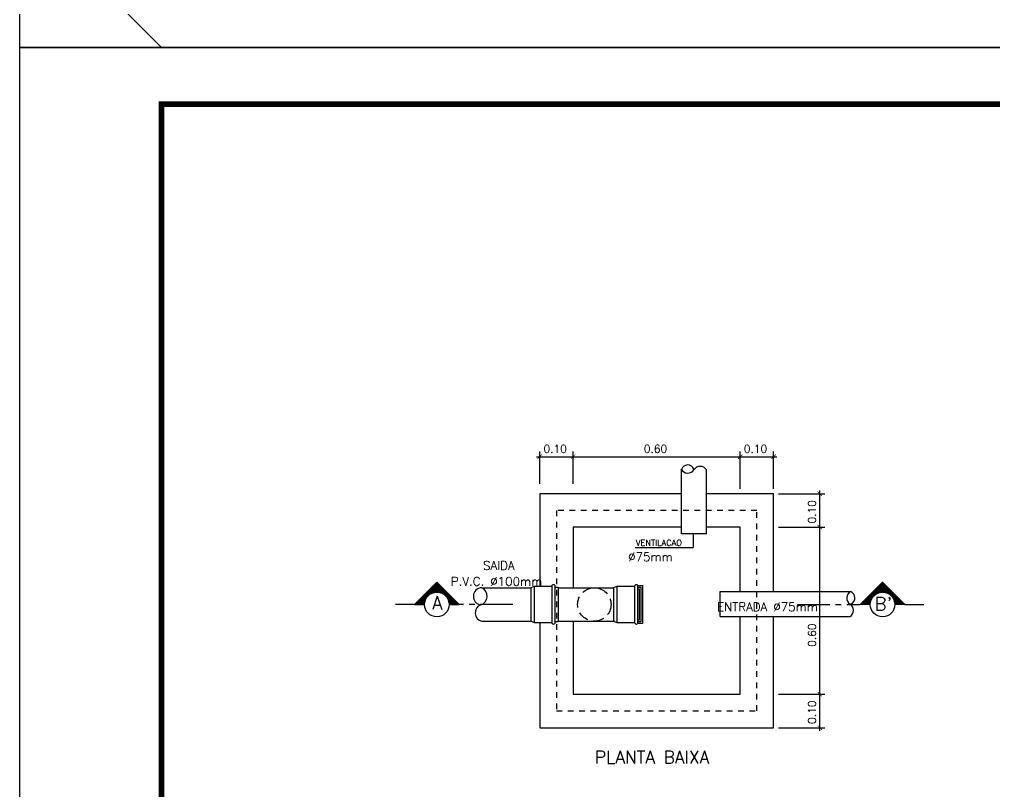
# Model space of a CAD drawing. Header units: millimetres. Extents: x 1573 to 2177, y 1587 to 1932.
# Drawn here: x 1884.45 to 1901.62, y 1859.24 to 1872.83 of the extents above; entities that cross this region are included whole.
import ezdxf
from ezdxf.enums import TextEntityAlignment as Align

# ---------------------------------------------------------------- set-up
doc = ezdxf.new("R2010")
doc.units = ezdxf.units.MM
doc.header["$LTSCALE"] = 0.03
doc.linetypes.add('CENTER2', pattern=[28.575, 19.05, -3.175, 3.175, -3.175])
doc.linetypes.add('HIDDEN', pattern=[9.525, 6.35, -3.175])
for name, color, linetype in [('A-LAYOUT', 7, 'Continuous'), ('DETALLHES_CAIXAS', 6, 'Continuous'), ("PRANCHA - PROJETU'S", 7, 'Continuous'), ('TXT_1', 2, 'Continuous'), ('TXT_2', 6, 'Continuous')]:
    doc.layers.add(name, color=color, linetype=linetype)
doc.styles.add('ADITIVOCAD', font='ROMANS.shx')
doc.styles.add('ROMANS', font='romans.shx', dxfattribs={"height": 0.1})

# ---------------------------------------------------------------- blocks, each defined once
blk = doc.blocks.new('ADFSGASDFG')
at = {"layer": "PRANCHA - PROJETU'S", "color": 1}
for p, q in [((360.678, 107.346), (276.578, 107.346)), ((276.578, 107.346), (276.578, 47.946)), ((279.078, 47.946), (276.578, 50.446)), ((276.578, 47.946), (360.678, 47.946))]:
    blk.add_line(p, q, dxfattribs=at)
at = {"layer": "PRANCHA - PROJETU'S", "color": 4, "const_width": 0.1}
blk.add_lwpolyline([(279.078, 106.346), (359.678, 106.346), (359.678, 48.946), (279.078, 48.946)], close=True, dxfattribs=at)
blk = doc.blocks.new('*X381')
at = {"color": 0}
for p, q in [((101.59, 65.457), (101.923, 65.79)), ((101.608, 65.457), (101.932, 65.781)), ((101.626, 65.457), (101.941, 65.772)), ((101.643, 65.457), (101.95, 65.763)), ((101.661, 65.457), (101.958, 65.755)), ((101.851, 65.627), (101.804, 65.674)), ((101.864, 65.632), (101.813, 65.683)), ((101.878, 65.636), (101.822, 65.692)), ((101.892, 65.639), (101.831, 65.701)), ((101.908, 65.641), (101.84, 65.709)), ((101.847, 65.626), (101.967, 65.746)), ((101.925, 65.641), (101.848, 65.718)), ((101.944, 65.64), (101.857, 65.727)), ((101.966, 65.636), (101.866, 65.736)), ((101.874, 65.635), (101.976, 65.737)), ((101.993, 65.627), (101.875, 65.745)), ((102.035, 65.602), (101.884, 65.754)), ((102.198, 65.457), (101.893, 65.762)), ((101.897, 65.64), (101.985, 65.728)), ((102.216, 65.457), (101.901, 65.771)), ((102.233, 65.457), (101.91, 65.78)), ((101.916, 65.641), (101.994, 65.719)), ((102.251, 65.457), (101.919, 65.789)), ((101.933, 65.641), (102.003, 65.71)), ((101.949, 65.639), (102.011, 65.702)), ((101.964, 65.636), (102.02, 65.693)), ((101.978, 65.633), (102.029, 65.684)), ((101.991, 65.628), (102.038, 65.675)), ((101.737, 65.458), (101.663, 65.533)), ((101.738, 65.475), (101.672, 65.541)), ((101.679, 65.457), (101.753, 65.531)), ((101.74, 65.49), (101.68, 65.55)), ((101.744, 65.505), (101.689, 65.559)), ((101.748, 65.518), (101.698, 65.568)), ((101.753, 65.531), (101.707, 65.577)), ((101.759, 65.543), (101.716, 65.586)), ((101.765, 65.554), (101.725, 65.594)), ((101.772, 65.565), (101.733, 65.603)), ((101.78, 65.575), (101.742, 65.612)), ((101.788, 65.584), (101.751, 65.621)), ((101.797, 65.593), (101.76, 65.63)), ((101.807, 65.601), (101.769, 65.639)), ((101.817, 65.609), (101.778, 65.648)), ((101.827, 65.615), (101.787, 65.656)), ((101.839, 65.622), (101.795, 65.665)), ((102.003, 65.622), (102.047, 65.666)), ((102.015, 65.616), (102.056, 65.657)), ((102.025, 65.609), (102.065, 65.649)), ((102.036, 65.602), (102.073, 65.64)), ((102.045, 65.594), (102.082, 65.631)), ((102.054, 65.585), (102.091, 65.622)), ((102.062, 65.576), (102.1, 65.613)), ((102.18, 65.457), (102.067, 65.571)), ((102.07, 65.566), (102.109, 65.604)), ((102.077, 65.555), (102.118, 65.595)), ((102.084, 65.544), (102.126, 65.587)), ((102.09, 65.532), (102.135, 65.578)), ((102.163, 65.457), (102.092, 65.528)), ((102.095, 65.52), (102.144, 65.569)), ((102.099, 65.506), (102.153, 65.56)), ((102.102, 65.492), (102.162, 65.551)), ((102.105, 65.477), (102.171, 65.542)), ((102.106, 65.46), (102.179, 65.534)), ((101.597, 65.457), (101.592, 65.462)), ((101.615, 65.457), (101.601, 65.471)), ((101.632, 65.457), (101.61, 65.48)), ((101.65, 65.457), (101.619, 65.488)), ((101.668, 65.457), (101.627, 65.497)), ((101.685, 65.457), (101.636, 65.506)), ((101.703, 65.457), (101.645, 65.515)), ((101.721, 65.457), (101.654, 65.524)), ((101.696, 65.457), (101.744, 65.504)), ((101.714, 65.457), (101.739, 65.482)), ((101.732, 65.457), (101.737, 65.463)), ((102.145, 65.457), (102.1, 65.502)), ((102.127, 65.457), (102.104, 65.48)), ((102.109, 65.457), (102.106, 65.461)), ((102.121, 65.457), (102.188, 65.525)), ((102.138, 65.457), (102.197, 65.516)), ((102.156, 65.457), (102.206, 65.507)), ((102.174, 65.457), (102.215, 65.498)), ((102.191, 65.457), (102.224, 65.489)), ((102.209, 65.457), (102.232, 65.481)), ((102.227, 65.457), (102.241, 65.472)), ((102.244, 65.457), (102.25, 65.463))]:
    blk.add_line(p, q, dxfattribs=at)

msp = doc.modelspace()

# ---------------------------------------------------------------- linework, layer by layer
at = {"layer": 'A-LAYOUT', "linetype": 'ByBlock'}
for p, q in [((1893.558, 1865.131), (1894.263, 1865.131)), ((1893.616, 1864.655), (1893.616, 1865.22)), ((1894.146, 1865.131), (1897.204, 1865.131)), ((1894.205, 1864.655), (1894.205, 1865.22)), ((1894.205, 1864.655), (1894.205, 1865.22)), ((1897.087, 1865.131), (1897.792, 1865.131)), ((1897.145, 1864.567), (1897.145, 1865.22)), ((1897.145, 1864.567), (1897.145, 1865.22)), ((1897.734, 1864.567), (1897.734, 1865.22)), ((1897.822, 1864.479), (1898.635, 1864.479)), ((1898.547, 1863.832), (1898.547, 1864.538)), ((1898.547, 1860.891), (1898.547, 1863.949)), ((1897.822, 1863.891), (1898.635, 1863.891)), ((1897.822, 1863.891), (1898.635, 1863.891)), ((1898.547, 1860.303), (1898.547, 1861.008)), ((1897.822, 1860.95), (1898.635, 1860.95)), ((1897.822, 1860.95), (1898.635, 1860.95)), ((1897.822, 1860.361), (1898.635, 1860.361))]:
    msp.add_line(p, q, dxfattribs=at)
at = {"layer": 'A-LAYOUT'}
for p, q in [((1893.616, 1865.131), (1894.205, 1865.131)), ((1896.11, 1863.772), (1896.11, 1864.91)), ((1896.551, 1863.772), (1896.551, 1864.91)), ((1896.551, 1863.772), (1896.11, 1863.772)), ((1896.319, 1863.772), (1896.319, 1863.532)), ((1895.296, 1863.532), (1896.319, 1863.532)), ((1893.516, 1862.848), (1893.516, 1862.212)), ((1894.974, 1862.848), (1894.974, 1862.212)), ((1896.795, 1862.758), (1899.089, 1862.758)), ((1896.795, 1862.317), (1896.795, 1862.758)), ((1896.795, 1862.317), (1899.089, 1862.317))]:
    msp.add_line(p, q, dxfattribs=at)
at = {"layer": 'A-LAYOUT', "linetype": 'HIDDEN', "ltscale": 0.5}
for p, q in [((1893.91, 1864.185), (1893.91, 1860.656)), ((1897.439, 1864.185), (1893.91, 1864.185)), ((1897.439, 1860.656), (1897.439, 1864.185)), ((1893.91, 1860.656), (1897.439, 1860.656))]:
    msp.add_line(p, q, dxfattribs=at)
at = {"layer": 'A-LAYOUT', "linetype": 'ByBlock', "const_width": 0.0115}
for points in [[(1893.655, 1865.17), (1893.578, 1865.093)], [(1894.243, 1865.17), (1894.166, 1865.093)], [(1894.166, 1865.093), (1894.243, 1865.17)], [(1897.107, 1865.093), (1897.184, 1865.17)], [(1897.184, 1865.17), (1897.107, 1865.093)], [(1897.695, 1865.093), (1897.772, 1865.17)], [(1898.585, 1864.441), (1898.509, 1864.517)], [(1898.585, 1863.852), (1898.509, 1863.929)], [(1898.509, 1863.929), (1898.585, 1863.852)], [(1898.509, 1860.988), (1898.585, 1860.911)], [(1898.585, 1860.911), (1898.509, 1860.988)], [(1898.509, 1860.4), (1898.585, 1860.323)]]:
    msp.add_lwpolyline(points, dxfattribs=at)
at = {"layer": 'A-LAYOUT'}
for points in [[(1892.594, 1862.824), (1893.456, 1862.824)], [(1893.828, 1862.848), (1893.516, 1862.848), (1893.456, 1862.824), (1893.456, 1862.236), (1893.516, 1862.212), (1893.828, 1862.212)], [(1893.886, 1862.836), (1893.939, 1862.836), (1893.939, 1862.224), (1893.886, 1862.224)], [(1893.939, 1862.824), (1894.914, 1862.824)], [(1895.286, 1862.848), (1894.974, 1862.848), (1894.914, 1862.824), (1894.914, 1862.236), (1894.974, 1862.212), (1895.286, 1862.212)], [(1895.344, 1862.865), (1895.427, 1862.865), (1895.427, 1862.195), (1895.344, 1862.195)], [(1895.344, 1862.836), (1895.397, 1862.836), (1895.397, 1862.224), (1895.344, 1862.224)], [(1895.344, 1862.807), (1895.368, 1862.807), (1895.368, 1862.254), (1895.344, 1862.254)], [(1892.594, 1862.236), (1893.456, 1862.236)], [(1893.939, 1862.236), (1894.938, 1862.236)]]:
    msp.add_lwpolyline(points, dxfattribs=at)
for points in [[(1893.854, 1862.184), (1893.86, 1862.184, 0.414214), (1893.886, 1862.211), (1893.886, 1862.851, 0.414214), (1893.86, 1862.878), (1893.854, 1862.878, 0.414214), (1893.828, 1862.851), (1893.828, 1862.211, 0.414214)], [(1895.312, 1862.184), (1895.318, 1862.184, 0.414214), (1895.344, 1862.211), (1895.344, 1862.851, 0.414214), (1895.318, 1862.878), (1895.312, 1862.878, 0.414214), (1895.286, 1862.851), (1895.286, 1862.211, 0.414214)]]:
    msp.add_lwpolyline(points, format="xyb", close=True, dxfattribs=at)
at = {"layer": 'A-LAYOUT', "linetype": 'HIDDEN'}
msp.add_circle((1894.577, 1862.53), 0.294, dxfattribs=at)
at = {"layer": 'A-LAYOUT'}
for centre, radius, start, end in [((1896.222, 1864.866), 0.119, 23.2479, 160.1992), ((1896.441, 1864.828), 0.132, 33.0699, 146.9301), ((1896.223, 1864.97), 0.128, 207.9019, 326.9301), ((1892.599, 1862.672), 0.153, 91.971, 261.4768), ((1892.523, 1862.676), 0.164, 288.8635, 64.5843), ((1899.149, 1862.645), 0.128, 117.9019, 236.9301), ((1899.046, 1862.646), 0.119, 293.2479, 70.1992), ((1892.624, 1862.381), 0.148, 108.8635, 258.1185), ((1899.007, 1862.427), 0.132, 303.0699, 56.9301)]:
    msp.add_arc(centre, radius, start, end, dxfattribs=at)
at = {"layer": 'DETALLHES_CAIXAS'}
for p, q in [((1896.11, 1864.479), (1893.616, 1864.479)), ((1893.616, 1864.479), (1893.616, 1862.848)), ((1897.734, 1864.479), (1896.551, 1864.479)), ((1897.734, 1862.758), (1897.734, 1864.479)), ((1894.205, 1863.891), (1894.205, 1862.824)), ((1896.11, 1863.891), (1894.205, 1863.891)), ((1897.145, 1863.891), (1896.551, 1863.891)), ((1897.145, 1862.758), (1897.145, 1863.891)), ((1893.616, 1862.212), (1893.616, 1860.361)), ((1894.205, 1862.236), (1894.205, 1860.95)), ((1897.145, 1860.95), (1897.145, 1862.317)), ((1897.734, 1860.361), (1897.734, 1862.317)), ((1894.205, 1860.95), (1897.145, 1860.95)), ((1893.616, 1860.361), (1897.734, 1860.361))]:
    msp.add_line(p, q, dxfattribs=at)
at = {"layer": 'TXT_1'}
for p, q in [((1891.411, 1862.529), (1891.804, 1862.922)), ((1891.804, 1862.922), (1892.197, 1862.529)), ((1899.652, 1862.922), (1899.259, 1862.529)), ((1891.411, 1862.529), (1891.587, 1862.529)), ((1892.021, 1862.529), (1892.197, 1862.529)), ((1899.436, 1862.529), (1899.259, 1862.529)), ((1900.046, 1862.529), (1899.869, 1862.529))]:
    msp.add_line(p, q, dxfattribs=at)
for centre in [(1891.804, 1862.529), (1899.652, 1862.529)]:
    msp.add_circle(centre, 0.217, dxfattribs=at)
at = {"layer": 'TXT_2', "linetype": 'CENTER2'}
for p, q in [((1891.411, 1862.529), (1891.076, 1862.529)), ((1893.142, 1862.529), (1892.197, 1862.529)), ((1898.153, 1862.529), (1899.259, 1862.529)), ((1900.046, 1862.529), (1900.38, 1862.529))]:
    msp.add_line(p, q, dxfattribs=at)

# ---------------------------------------------------------------- block references
at = {"layer": "PRANCHA - PROJETU'S", "color": 1}
for p in [(1607.877, 1824.388), (1607.877, 1764.988)]:
    msp.add_blockref('ADFSGASDFG', p, dxfattribs=at)
at = {"layer": 'TXT_1', "yscale": 1.176362552987934, "zscale": 1.176362552987666}
for p, xscale in [((1771.907, 1785.528), 1.176362552986596), ((2019.549, 1785.528), -1.176362552986596)]:
    msp.add_blockref('*X381', p, dxfattribs=dict(at, xscale=xscale))

# ---------------------------------------------------------------- texts
at = {"layer": 'A-LAYOUT', "style": 'ROMANS'}
for s, p in [('0.10', (1893.681, 1865.2)), ('0.60', (1895.446, 1865.2)), ('0.10', (1897.21, 1865.2))]:
    msp.add_text(s, height=0.1376, dxfattribs=at).set_placement(p)
for s, p in [('0.10', (1898.478, 1863.955)), ('0.60', (1898.478, 1861.782)), ('0.10', (1898.478, 1860.426))]:
    msp.add_text(s, height=0.1376, rotation=90, dxfattribs=at).set_placement(p)
for s, height, p in [('VENTILACAO', 0.1059, (1895.307, 1863.616)), ('%%C75mm', 0.1529, (1895.172, 1863.369)), ('SAIDA ', 0.1529, (1892.617, 1863.216)), ('P.V.C. %%C100mm', 0.15293, (1892.049, 1862.936)), ('ENTRADA %%C75mm', 0.15293, (1896.737, 1862.488))]:
    msp.add_text(s, height=height, dxfattribs=at).set_placement(p, align=Align.MIDDLE_LEFT)
at = {"layer": 'TXT_1', "style": 'ADITIVOCAD'}
for s, height, p in [('A', 0.235, (1891.811, 1862.556)), ("B'", 0.2353, (1899.666, 1862.542)), ('PLANTA BAIXA', 0.22057, (1895.592, 1859.843))]:
    msp.add_text(s, height=height, dxfattribs=at).set_placement(p, align=Align.MIDDLE)

doc.saveas('drawing.dxf')
